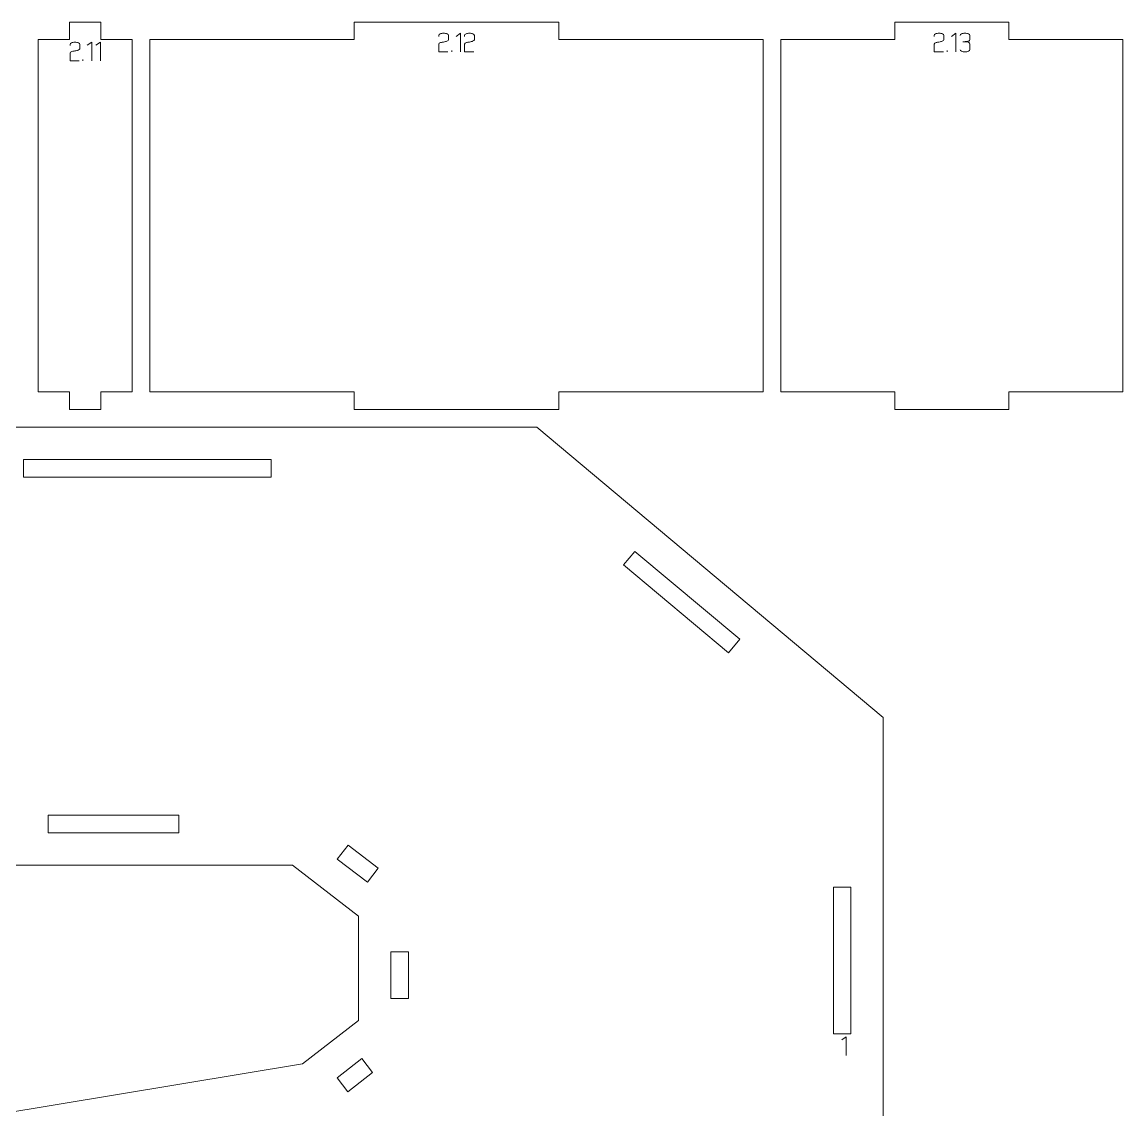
# Model space of a CAD drawing. Header units: centimetres. Extents: x -158 to 228, y -202 to 254.
# Drawn here: x -95.53 to -76.79, y -28.26 to -9.74 of the extents above; entities that cross this region are included whole.
import ezdxf

# ---------------------------------------------------------------- set-up
doc = ezdxf.new("R2010")
doc.units = ezdxf.units.CM
doc.header["$MEASUREMENT"] = 0
doc.layers.add('Capa 1', color=7, linetype='Continuous')

msp = doc.modelspace()

# ---------------------------------------------------------------- hatches: boundary and pattern name
at = {"layer": 'Capa 1', "true_color": 0x3e4095}
h = msp.add_hatch(color=175, dxfattribs=at)
edge = h.paths.add_edge_path()
edge.add_spline(control_points=[(-88.4369, -10.24484), (-88.4369, -10.24484), (-88.4369, -10.1123), (-88.4369, -10.1123), (-88.43598, -10.10038), (-88.42513, -10.09121), (-88.40434, -10.08479), (-88.39578, -10.08417), (-88.3876, -10.08318), (-88.3798, -10.0818), (-88.37201, -10.08043), (-88.36413, -10.07898), (-88.35618, -10.07745), (-88.34151, -10.075), (-88.33027, -10.07301), (-88.32248, -10.07149), (-88.31468, -10.06996), (-88.30711, -10.06797), (-88.29977, -10.06552), (-88.28082, -10.05849), (-88.27134, -10.04947), (-88.27134, -10.03847), (-88.27134, -10.03847), (-88.27134, -9.96371), (-88.27134, -9.96371), (-88.27134, -9.95393), (-88.27921, -9.9456), (-88.29496, -9.93872), (-88.3107, -9.93184), (-88.33035, -9.9284), (-88.35389, -9.9284), (-88.37743, -9.9284), (-88.39708, -9.93184), (-88.41282, -9.93872), (-88.42857, -9.9456), (-88.43644, -9.95393), (-88.43644, -9.96371), (-88.43644, -9.96371), (-88.43644, -9.98618), (-88.43644, -9.98618), (-88.43644, -9.98618), (-88.43644, -9.96371), (-88.43644, -9.96371), (-88.43644, -9.95393), (-88.42857, -9.9456), (-88.41282, -9.93872), (-88.39708, -9.93184), (-88.37743, -9.9284), (-88.35389, -9.9284), (-88.33035, -9.9284), (-88.3107, -9.93184), (-88.29496, -9.93872), (-88.27921, -9.9456), (-88.27134, -9.95393), (-88.27134, -9.96371), (-88.27134, -9.96371), (-88.27134, -10.03847), (-88.27134, -10.03847), (-88.27134, -10.04947), (-88.28082, -10.05849), (-88.29977, -10.06552), (-88.30711, -10.06797), (-88.31468, -10.06996), (-88.32248, -10.07149), (-88.33027, -10.07301), (-88.34151, -10.075), (-88.35618, -10.07745), (-88.36413, -10.07898), (-88.37201, -10.08043), (-88.3798, -10.0818), (-88.3876, -10.08318), (-88.39578, -10.08417), (-88.40434, -10.08479), (-88.42513, -10.09121), (-88.43598, -10.10038), (-88.4369, -10.1123), (-88.4369, -10.1123), (-88.4369, -10.24484), (-88.4369, -10.24484), (-88.4369, -10.24484), (-88.28005, -10.24484), (-88.28005, -10.24484), (-88.28005, -10.24484), (-88.4369, -10.24484), (-88.4369, -10.24484)], knot_values=[0, 0, 0, 0, 0.03571429, 0.03571429, 0.03571429, 0.07142857, 0.07142857, 0.07142857, 0.10714286, 0.10714286, 0.10714286, 0.14285714, 0.14285714, 0.14285714, 0.17857143, 0.17857143, 0.17857143, 0.21428571, 0.21428571, 0.21428571, 0.25, 0.25, 0.25, 0.28571429, 0.28571429, 0.28571429, 0.32142857, 0.32142857, 0.32142857, 0.35714286, 0.35714286, 0.35714286, 0.39285714, 0.39285714, 0.39285714, 0.42857143, 0.42857143, 0.42857143, 0.46428571, 0.46428571, 0.46428571, 0.5, 0.5, 0.5, 0.53571429, 0.53571429, 0.53571429, 0.57142857, 0.57142857, 0.57142857, 0.60714286, 0.60714286, 0.60714286, 0.64285714, 0.64285714, 0.64285714, 0.67857143, 0.67857143, 0.67857143, 0.71428571, 0.71428571, 0.71428571, 0.75, 0.75, 0.75, 0.78571429, 0.78571429, 0.78571429, 0.82142857, 0.82142857, 0.82142857, 0.85714286, 0.85714286, 0.85714286, 0.89285714, 0.89285714, 0.89285714, 0.92857143, 0.92857143, 0.92857143, 0.96428571, 0.96428571, 0.96428571, 1, 1, 1, 1], degree=3, periodic=1)
h = msp.add_hatch(color=175, dxfattribs=at)
edge = h.paths.add_edge_path()
edge.add_spline(control_points=[(-88.0668, -9.92794), (-88.0668, -9.92794), (-88.14293, -9.98068), (-88.14293, -9.98068), (-88.14293, -9.98068), (-88.0668, -9.92794), (-88.0668, -9.92794), (-88.0668, -9.92794), (-88.0668, -10.24484), (-88.0668, -10.24484), (-88.0668, -10.24484), (-88.0668, -9.92794), (-88.0668, -9.92794)], knot_values=[0, 0, 0, 0, 0.25, 0.25, 0.25, 0.5, 0.5, 0.5, 0.75, 0.75, 0.75, 1, 1, 1, 1], degree=3, periodic=1)
h = msp.add_hatch(color=175, dxfattribs=at)
edge = h.paths.add_edge_path()
edge.add_spline(control_points=[(-87.99663, -10.24484), (-87.99663, -10.24484), (-87.99663, -10.1123), (-87.99663, -10.1123), (-87.99571, -10.10038), (-87.98486, -10.09121), (-87.96407, -10.08479), (-87.95551, -10.08417), (-87.94733, -10.08318), (-87.93953, -10.0818), (-87.93174, -10.08043), (-87.92386, -10.07898), (-87.91591, -10.07745), (-87.90124, -10.075), (-87.89, -10.07301), (-87.88221, -10.07149), (-87.87441, -10.06996), (-87.86684, -10.06797), (-87.8595, -10.06552), (-87.84055, -10.05849), (-87.83107, -10.04947), (-87.83107, -10.03847), (-87.83107, -10.03847), (-87.83107, -9.96371), (-87.83107, -9.96371), (-87.83107, -9.95393), (-87.83894, -9.9456), (-87.85469, -9.93872), (-87.87043, -9.93184), (-87.89008, -9.9284), (-87.91362, -9.9284), (-87.93716, -9.9284), (-87.95681, -9.93184), (-87.97255, -9.93872), (-87.9883, -9.9456), (-87.99617, -9.95393), (-87.99617, -9.96371), (-87.99617, -9.96371), (-87.99617, -9.98618), (-87.99617, -9.98618), (-87.99617, -9.98618), (-87.99617, -9.96371), (-87.99617, -9.96371), (-87.99617, -9.95393), (-87.9883, -9.9456), (-87.97255, -9.93872), (-87.95681, -9.93184), (-87.93716, -9.9284), (-87.91362, -9.9284), (-87.89008, -9.9284), (-87.87043, -9.93184), (-87.85469, -9.93872), (-87.83894, -9.9456), (-87.83107, -9.95393), (-87.83107, -9.96371), (-87.83107, -9.96371), (-87.83107, -10.03847), (-87.83107, -10.03847), (-87.83107, -10.04947), (-87.84055, -10.05849), (-87.8595, -10.06552), (-87.86684, -10.06797), (-87.87441, -10.06996), (-87.88221, -10.07149), (-87.89, -10.07301), (-87.90124, -10.075), (-87.91591, -10.07745), (-87.92386, -10.07898), (-87.93174, -10.08043), (-87.93953, -10.0818), (-87.94733, -10.08318), (-87.95551, -10.08417), (-87.96407, -10.08479), (-87.98486, -10.09121), (-87.99571, -10.10038), (-87.99663, -10.1123), (-87.99663, -10.1123), (-87.99663, -10.24484), (-87.99663, -10.24484), (-87.99663, -10.24484), (-87.83978, -10.24484), (-87.83978, -10.24484), (-87.83978, -10.24484), (-87.99663, -10.24484), (-87.99663, -10.24484)], knot_values=[0, 0, 0, 0, 0.03571429, 0.03571429, 0.03571429, 0.07142857, 0.07142857, 0.07142857, 0.10714286, 0.10714286, 0.10714286, 0.14285714, 0.14285714, 0.14285714, 0.17857143, 0.17857143, 0.17857143, 0.21428571, 0.21428571, 0.21428571, 0.25, 0.25, 0.25, 0.28571429, 0.28571429, 0.28571429, 0.32142857, 0.32142857, 0.32142857, 0.35714286, 0.35714286, 0.35714286, 0.39285714, 0.39285714, 0.39285714, 0.42857143, 0.42857143, 0.42857143, 0.46428571, 0.46428571, 0.46428571, 0.5, 0.5, 0.5, 0.53571429, 0.53571429, 0.53571429, 0.57142857, 0.57142857, 0.57142857, 0.60714286, 0.60714286, 0.60714286, 0.64285714, 0.64285714, 0.64285714, 0.67857143, 0.67857143, 0.67857143, 0.71428571, 0.71428571, 0.71428571, 0.75, 0.75, 0.75, 0.78571429, 0.78571429, 0.78571429, 0.82142857, 0.82142857, 0.82142857, 0.85714286, 0.85714286, 0.85714286, 0.89285714, 0.89285714, 0.89285714, 0.92857143, 0.92857143, 0.92857143, 0.96428571, 0.96428571, 0.96428571, 1, 1, 1, 1], degree=3, periodic=1)
h = msp.add_hatch(color=175, dxfattribs=at)
edge = h.paths.add_edge_path()
edge.add_spline(control_points=[(-80.00305, -10.24484), (-80.00305, -10.24484), (-80.00305, -10.1123), (-80.00305, -10.1123), (-80.00213, -10.10038), (-79.99128, -10.09121), (-79.97049, -10.08479), (-79.96193, -10.08417), (-79.95375, -10.08318), (-79.94595, -10.0818), (-79.93816, -10.08043), (-79.93028, -10.07898), (-79.92233, -10.07745), (-79.90766, -10.075), (-79.89642, -10.07301), (-79.88863, -10.07149), (-79.88083, -10.06996), (-79.87326, -10.06797), (-79.86592, -10.06552), (-79.84697, -10.05849), (-79.83749, -10.04947), (-79.83749, -10.03847), (-79.83749, -10.03847), (-79.83749, -9.96371), (-79.83749, -9.96371), (-79.83749, -9.95393), (-79.84536, -9.9456), (-79.86111, -9.93872), (-79.87685, -9.93184), (-79.8965, -9.9284), (-79.92004, -9.9284), (-79.94358, -9.9284), (-79.96323, -9.93184), (-79.97897, -9.93872), (-79.99472, -9.9456), (-80.00259, -9.95393), (-80.00259, -9.96371), (-80.00259, -9.96371), (-80.00259, -9.98618), (-80.00259, -9.98618), (-80.00259, -9.98618), (-80.00259, -9.96371), (-80.00259, -9.96371), (-80.00259, -9.95393), (-79.99472, -9.9456), (-79.97897, -9.93872), (-79.96323, -9.93184), (-79.94358, -9.9284), (-79.92004, -9.9284), (-79.8965, -9.9284), (-79.87685, -9.93184), (-79.86111, -9.93872), (-79.84536, -9.9456), (-79.83749, -9.95393), (-79.83749, -9.96371), (-79.83749, -9.96371), (-79.83749, -10.03847), (-79.83749, -10.03847), (-79.83749, -10.04947), (-79.84697, -10.05849), (-79.86592, -10.06552), (-79.87326, -10.06797), (-79.88083, -10.06996), (-79.88863, -10.07149), (-79.89642, -10.07301), (-79.90766, -10.075), (-79.92233, -10.07745), (-79.93028, -10.07898), (-79.93816, -10.08043), (-79.94595, -10.0818), (-79.95375, -10.08318), (-79.96193, -10.08417), (-79.97049, -10.08479), (-79.99128, -10.09121), (-80.00213, -10.10038), (-80.00305, -10.1123), (-80.00305, -10.1123), (-80.00305, -10.24484), (-80.00305, -10.24484), (-80.00305, -10.24484), (-79.8462, -10.24484), (-79.8462, -10.24484), (-79.8462, -10.24484), (-80.00305, -10.24484), (-80.00305, -10.24484)], knot_values=[0, 0, 0, 0, 0.03571429, 0.03571429, 0.03571429, 0.07142857, 0.07142857, 0.07142857, 0.10714286, 0.10714286, 0.10714286, 0.14285714, 0.14285714, 0.14285714, 0.17857143, 0.17857143, 0.17857143, 0.21428571, 0.21428571, 0.21428571, 0.25, 0.25, 0.25, 0.28571429, 0.28571429, 0.28571429, 0.32142857, 0.32142857, 0.32142857, 0.35714286, 0.35714286, 0.35714286, 0.39285714, 0.39285714, 0.39285714, 0.42857143, 0.42857143, 0.42857143, 0.46428571, 0.46428571, 0.46428571, 0.5, 0.5, 0.5, 0.53571429, 0.53571429, 0.53571429, 0.57142857, 0.57142857, 0.57142857, 0.60714286, 0.60714286, 0.60714286, 0.64285714, 0.64285714, 0.64285714, 0.67857143, 0.67857143, 0.67857143, 0.71428571, 0.71428571, 0.71428571, 0.75, 0.75, 0.75, 0.78571429, 0.78571429, 0.78571429, 0.82142857, 0.82142857, 0.82142857, 0.85714286, 0.85714286, 0.85714286, 0.89285714, 0.89285714, 0.89285714, 0.92857143, 0.92857143, 0.92857143, 0.96428571, 0.96428571, 0.96428571, 1, 1, 1, 1], degree=3, periodic=1)
h = msp.add_hatch(color=175, dxfattribs=at)
edge = h.paths.add_edge_path()
edge.add_spline(control_points=[(-79.63295, -9.92794), (-79.63295, -9.92794), (-79.70908, -9.98068), (-79.70908, -9.98068), (-79.70908, -9.98068), (-79.63295, -9.92794), (-79.63295, -9.92794), (-79.63295, -9.92794), (-79.63295, -10.24484), (-79.63295, -10.24484), (-79.63295, -10.24484), (-79.63295, -9.92794), (-79.63295, -9.92794)], knot_values=[0, 0, 0, 0, 0.25, 0.25, 0.25, 0.5, 0.5, 0.5, 0.75, 0.75, 0.75, 1, 1, 1, 1], degree=3, periodic=1)
h = msp.add_hatch(color=175, dxfattribs=at)
edge = h.paths.add_edge_path()
edge.add_spline(control_points=[(-79.47977, -10.24484), (-79.50331, -10.24484), (-79.52296, -10.2414), (-79.5387, -10.23452), (-79.55445, -10.22764), (-79.56232, -10.21931), (-79.56232, -10.20953), (-79.56232, -10.21931), (-79.55445, -10.22764), (-79.5387, -10.23452), (-79.52296, -10.2414), (-79.50331, -10.24484), (-79.47977, -10.24484), (-79.45623, -10.24484), (-79.43658, -10.2414), (-79.42084, -10.23452), (-79.40509, -10.22764), (-79.39722, -10.21931), (-79.39722, -10.20953), (-79.39722, -10.20953), (-79.39722, -10.10634), (-79.39722, -10.10634), (-79.39722, -10.09808), (-79.40288, -10.0909), (-79.41419, -10.08479), (-79.4255, -10.07867), (-79.45867, -10.07454), (-79.51371, -10.0724), (-79.45898, -10.06904), (-79.42611, -10.06506), (-79.41511, -10.06048), (-79.4041, -10.05589), (-79.39814, -10.0484), (-79.39722, -10.03801), (-79.39722, -10.03801), (-79.39722, -9.96371), (-79.39722, -9.96371), (-79.39722, -9.95393), (-79.40509, -9.9456), (-79.42084, -9.93872), (-79.43658, -9.93184), (-79.45623, -9.9284), (-79.47977, -9.9284), (-79.50331, -9.9284), (-79.52296, -9.93184), (-79.5387, -9.93872), (-79.55445, -9.9456), (-79.56232, -9.95393), (-79.56232, -9.96371), (-79.56232, -9.95393), (-79.55445, -9.9456), (-79.5387, -9.93872), (-79.52296, -9.93184), (-79.50331, -9.9284), (-79.47977, -9.9284), (-79.45623, -9.9284), (-79.43658, -9.93184), (-79.42084, -9.93872), (-79.40509, -9.9456), (-79.39722, -9.95393), (-79.39722, -9.96371), (-79.39722, -9.96371), (-79.39722, -10.03801), (-79.39722, -10.03801), (-79.39814, -10.0484), (-79.4041, -10.05589), (-79.41511, -10.06048), (-79.42611, -10.06506), (-79.45898, -10.06904), (-79.51371, -10.0724), (-79.45867, -10.07454), (-79.4255, -10.07867), (-79.41419, -10.08479), (-79.40288, -10.0909), (-79.39722, -10.09808), (-79.39722, -10.10634), (-79.39722, -10.10634), (-79.39722, -10.20953), (-79.39722, -10.20953), (-79.39722, -10.21931), (-79.40509, -10.22764), (-79.42084, -10.23452), (-79.43658, -10.2414), (-79.45623, -10.24484), (-79.47977, -10.24484)], knot_values=[0, 0, 0, 0, 0.03571429, 0.03571429, 0.03571429, 0.07142857, 0.07142857, 0.07142857, 0.10714286, 0.10714286, 0.10714286, 0.14285714, 0.14285714, 0.14285714, 0.17857143, 0.17857143, 0.17857143, 0.21428571, 0.21428571, 0.21428571, 0.25, 0.25, 0.25, 0.28571429, 0.28571429, 0.28571429, 0.32142857, 0.32142857, 0.32142857, 0.35714286, 0.35714286, 0.35714286, 0.39285714, 0.39285714, 0.39285714, 0.42857143, 0.42857143, 0.42857143, 0.46428571, 0.46428571, 0.46428571, 0.5, 0.5, 0.5, 0.53571429, 0.53571429, 0.53571429, 0.57142857, 0.57142857, 0.57142857, 0.60714286, 0.60714286, 0.60714286, 0.64285714, 0.64285714, 0.64285714, 0.67857143, 0.67857143, 0.67857143, 0.71428571, 0.71428571, 0.71428571, 0.75, 0.75, 0.75, 0.78571429, 0.78571429, 0.78571429, 0.82142857, 0.82142857, 0.82142857, 0.85714286, 0.85714286, 0.85714286, 0.89285714, 0.89285714, 0.89285714, 0.92857143, 0.92857143, 0.92857143, 0.96428571, 0.96428571, 0.96428571, 1, 1, 1, 1], degree=3, periodic=1)
h = msp.add_hatch(color=175, dxfattribs=at)
edge = h.paths.add_edge_path()
edge.add_spline(control_points=[(-94.71402, -10.39724), (-94.71402, -10.39724), (-94.71402, -10.2647), (-94.71402, -10.2647), (-94.7131, -10.25278), (-94.70225, -10.24361), (-94.68146, -10.23719), (-94.6729, -10.23657), (-94.66472, -10.23558), (-94.65692, -10.2342), (-94.64913, -10.23283), (-94.64125, -10.23138), (-94.6333, -10.22985), (-94.61863, -10.2274), (-94.60739, -10.22541), (-94.5996, -10.22389), (-94.5918, -10.22236), (-94.58423, -10.22037), (-94.57689, -10.21792), (-94.55794, -10.21089), (-94.54846, -10.20187), (-94.54846, -10.19087), (-94.54846, -10.19087), (-94.54846, -10.11611), (-94.54846, -10.11611), (-94.54846, -10.10633), (-94.55633, -10.098), (-94.57208, -10.09112), (-94.58782, -10.08424), (-94.60747, -10.0808), (-94.63101, -10.0808), (-94.65455, -10.0808), (-94.6742, -10.08424), (-94.68994, -10.09112), (-94.70569, -10.098), (-94.71356, -10.10633), (-94.71356, -10.11611), (-94.71356, -10.11611), (-94.71356, -10.13858), (-94.71356, -10.13858), (-94.71356, -10.13858), (-94.71356, -10.11611), (-94.71356, -10.11611), (-94.71356, -10.10633), (-94.70569, -10.098), (-94.68994, -10.09112), (-94.6742, -10.08424), (-94.65455, -10.0808), (-94.63101, -10.0808), (-94.60747, -10.0808), (-94.58782, -10.08424), (-94.57208, -10.09112), (-94.55633, -10.098), (-94.54846, -10.10633), (-94.54846, -10.11611), (-94.54846, -10.11611), (-94.54846, -10.19087), (-94.54846, -10.19087), (-94.54846, -10.20187), (-94.55794, -10.21089), (-94.57689, -10.21792), (-94.58423, -10.22037), (-94.5918, -10.22236), (-94.5996, -10.22389), (-94.60739, -10.22541), (-94.61863, -10.2274), (-94.6333, -10.22985), (-94.64125, -10.23138), (-94.64913, -10.23283), (-94.65692, -10.2342), (-94.66472, -10.23558), (-94.6729, -10.23657), (-94.68146, -10.23719), (-94.70225, -10.24361), (-94.7131, -10.25278), (-94.71402, -10.2647), (-94.71402, -10.2647), (-94.71402, -10.39724), (-94.71402, -10.39724), (-94.71402, -10.39724), (-94.55717, -10.39724), (-94.55717, -10.39724), (-94.55717, -10.39724), (-94.71402, -10.39724), (-94.71402, -10.39724)], knot_values=[0, 0, 0, 0, 0.03571429, 0.03571429, 0.03571429, 0.07142857, 0.07142857, 0.07142857, 0.10714286, 0.10714286, 0.10714286, 0.14285714, 0.14285714, 0.14285714, 0.17857143, 0.17857143, 0.17857143, 0.21428571, 0.21428571, 0.21428571, 0.25, 0.25, 0.25, 0.28571429, 0.28571429, 0.28571429, 0.32142857, 0.32142857, 0.32142857, 0.35714286, 0.35714286, 0.35714286, 0.39285714, 0.39285714, 0.39285714, 0.42857143, 0.42857143, 0.42857143, 0.46428571, 0.46428571, 0.46428571, 0.5, 0.5, 0.5, 0.53571429, 0.53571429, 0.53571429, 0.57142857, 0.57142857, 0.57142857, 0.60714286, 0.60714286, 0.60714286, 0.64285714, 0.64285714, 0.64285714, 0.67857143, 0.67857143, 0.67857143, 0.71428571, 0.71428571, 0.71428571, 0.75, 0.75, 0.75, 0.78571429, 0.78571429, 0.78571429, 0.82142857, 0.82142857, 0.82142857, 0.85714286, 0.85714286, 0.85714286, 0.89285714, 0.89285714, 0.89285714, 0.92857143, 0.92857143, 0.92857143, 0.96428571, 0.96428571, 0.96428571, 1, 1, 1, 1], degree=3, periodic=1)
h = msp.add_hatch(color=175, dxfattribs=at)
edge = h.paths.add_edge_path()
edge.add_spline(control_points=[(-94.34392, -10.08034), (-94.34392, -10.08034), (-94.42005, -10.13308), (-94.42005, -10.13308), (-94.42005, -10.13308), (-94.34392, -10.08034), (-94.34392, -10.08034), (-94.34392, -10.08034), (-94.34392, -10.39724), (-94.34392, -10.39724), (-94.34392, -10.39724), (-94.34392, -10.08034), (-94.34392, -10.08034)], knot_values=[0, 0, 0, 0, 0.25, 0.25, 0.25, 0.5, 0.5, 0.5, 0.75, 0.75, 0.75, 1, 1, 1, 1], degree=3, periodic=1)
h = msp.add_hatch(color=175, dxfattribs=at)
edge = h.paths.add_edge_path()
edge.add_spline(control_points=[(-94.19716, -10.08034), (-94.19716, -10.08034), (-94.27329, -10.13308), (-94.27329, -10.13308), (-94.27329, -10.13308), (-94.19716, -10.08034), (-94.19716, -10.08034), (-94.19716, -10.08034), (-94.19716, -10.39724), (-94.19716, -10.39724), (-94.19716, -10.39724), (-94.19716, -10.08034), (-94.19716, -10.08034)], knot_values=[0, 0, 0, 0, 0.25, 0.25, 0.25, 0.5, 0.5, 0.5, 0.75, 0.75, 0.75, 1, 1, 1, 1], degree=3, periodic=1)
h = msp.add_hatch(color=175, dxfattribs=at)
edge = h.paths.add_edge_path()
edge.add_spline(control_points=[(-88.21631, -10.24484), (-88.21631, -10.24484), (-88.21631, -10.22237), (-88.21631, -10.22237), (-88.21631, -10.22237), (-88.21631, -10.24484), (-88.21631, -10.24484)], knot_values=[0, 0, 0, 0, 0.5, 0.5, 0.5, 1, 1, 1, 1], degree=3, periodic=1)
h = msp.add_hatch(color=175, dxfattribs=at)
edge = h.paths.add_edge_path()
edge.add_spline(control_points=[(-79.78246, -10.24484), (-79.78246, -10.24484), (-79.78246, -10.22237), (-79.78246, -10.22237), (-79.78246, -10.22237), (-79.78246, -10.24484), (-79.78246, -10.24484)], knot_values=[0, 0, 0, 0, 0.5, 0.5, 0.5, 1, 1, 1, 1], degree=3, periodic=1)
h = msp.add_hatch(color=175, dxfattribs=at)
edge = h.paths.add_edge_path()
edge.add_spline(control_points=[(-94.49343, -10.39724), (-94.49343, -10.39724), (-94.49343, -10.37477), (-94.49343, -10.37477), (-94.49343, -10.37477), (-94.49343, -10.39724), (-94.49343, -10.39724)], knot_values=[0, 0, 0, 0, 0.5, 0.5, 0.5, 1, 1, 1, 1], degree=3, periodic=1)
h = msp.add_hatch(color=175, dxfattribs=at)
edge = h.paths.add_edge_path()
edge.add_spline(control_points=[(-81.50158, -27.01537), (-81.50158, -27.01537), (-81.57771, -27.06811), (-81.57771, -27.06811), (-81.57771, -27.06811), (-81.50158, -27.01537), (-81.50158, -27.01537), (-81.50158, -27.01537), (-81.50158, -27.33227), (-81.50158, -27.33227), (-81.50158, -27.33227), (-81.50158, -27.01537), (-81.50158, -27.01537)], knot_values=[0, 0, 0, 0, 0.25, 0.25, 0.25, 0.5, 0.5, 0.5, 0.75, 0.75, 0.75, 1, 1, 1, 1], degree=3, periodic=1)

# ---------------------------------------------------------------- linework, layer by layer
at = {"layer": 'Capa 1', "color": 240, "lineweight": 9}
for points, knots in [([(-95.25473, -10.03684), (-95.25473, -10.03684), (-95.25473, -16.03684), (-95.25473, -16.03684), (-95.25473, -16.03684), (-94.72196, -16.03684), (-94.72196, -16.03684), (-94.72196, -16.03684), (-94.72196, -16.33684), (-94.72196, -16.33684), (-94.72196, -16.33684), (-94.1892, -16.33684), (-94.1892, -16.33684), (-94.1892, -16.33684), (-94.1892, -16.03684), (-94.1892, -16.03684), (-94.1892, -16.03684), (-93.65644, -16.03684), (-93.65644, -16.03684), (-93.65644, -16.03684), (-93.65644, -10.03684), (-93.65644, -10.03684), (-93.65644, -10.03684), (-94.1892, -10.03684), (-94.1892, -10.03684), (-94.1892, -10.03684), (-94.1892, -9.73684), (-94.1892, -9.73684), (-94.1892, -9.73684), (-94.72196, -9.73684), (-94.72196, -9.73684), (-94.72196, -9.73684), (-94.72196, -10.03684), (-94.72196, -10.03684), (-94.72196, -10.03684), (-95.25473, -10.03684), (-95.25473, -10.03684)], [0, 0, 0, 0, 0.08333333, 0.08333333, 0.08333333, 0.16666667, 0.16666667, 0.16666667, 0.25, 0.25, 0.25, 0.33333333, 0.33333333, 0.33333333, 0.41666667, 0.41666667, 0.41666667, 0.5, 0.5, 0.5, 0.58333333, 0.58333333, 0.58333333, 0.66666667, 0.66666667, 0.66666667, 0.75, 0.75, 0.75, 0.83333333, 0.83333333, 0.83333333, 0.91666667, 0.91666667, 0.91666667, 1, 1, 1, 1]), ([(-93.35644, -10.03684), (-93.35644, -10.03684), (-93.35644, -16.03684), (-93.35644, -16.03684), (-93.35644, -16.03684), (-89.8748, -16.03684), (-89.8748, -16.03684), (-89.8748, -16.03684), (-89.8748, -16.33684), (-89.8748, -16.33684), (-89.8748, -16.33684), (-86.39316, -16.33684), (-86.39316, -16.33684), (-86.39316, -16.33684), (-86.39316, -16.03684), (-86.39316, -16.03684), (-86.39316, -16.03684), (-82.91153, -16.03684), (-82.91153, -16.03684), (-82.91153, -16.03684), (-82.91153, -10.03684), (-82.91153, -10.03684), (-82.91153, -10.03684), (-86.39316, -10.03684), (-86.39316, -10.03684), (-86.39316, -10.03684), (-86.39316, -9.73684), (-86.39316, -9.73684), (-86.39316, -9.73684), (-89.8748, -9.73684), (-89.8748, -9.73684), (-89.8748, -9.73684), (-89.8748, -10.03684), (-89.8748, -10.03684), (-89.8748, -10.03684), (-93.35644, -10.03684), (-93.35644, -10.03684)], [0, 0, 0, 0, 0.08333333, 0.08333333, 0.08333333, 0.16666667, 0.16666667, 0.16666667, 0.25, 0.25, 0.25, 0.33333333, 0.33333333, 0.33333333, 0.41666667, 0.41666667, 0.41666667, 0.5, 0.5, 0.5, 0.58333333, 0.58333333, 0.58333333, 0.66666667, 0.66666667, 0.66666667, 0.75, 0.75, 0.75, 0.83333333, 0.83333333, 0.83333333, 0.91666667, 0.91666667, 0.91666667, 1, 1, 1, 1]), ([(-82.61153, -10.03684), (-82.61153, -10.03684), (-82.61153, -16.03684), (-82.61153, -16.03684), (-82.61153, -16.03684), (-80.6706, -16.03684), (-80.6706, -16.03684), (-80.6706, -16.03684), (-80.6706, -16.33684), (-80.6706, -16.33684), (-80.6706, -16.33684), (-78.72967, -16.33684), (-78.72967, -16.33684), (-78.72967, -16.33684), (-78.72967, -16.03684), (-78.72967, -16.03684), (-78.72967, -16.03684), (-76.78875, -16.03684), (-76.78875, -16.03684), (-76.78875, -16.03684), (-76.78875, -10.03684), (-76.78875, -10.03684), (-76.78875, -10.03684), (-78.72967, -10.03684), (-78.72967, -10.03684), (-78.72967, -10.03684), (-78.72967, -9.73684), (-78.72967, -9.73684), (-78.72967, -9.73684), (-80.6706, -9.73684), (-80.6706, -9.73684), (-80.6706, -9.73684), (-80.6706, -10.03684), (-80.6706, -10.03684), (-80.6706, -10.03684), (-82.61153, -10.03684), (-82.61153, -10.03684)], [0, 0, 0, 0, 0.08333333, 0.08333333, 0.08333333, 0.16666667, 0.16666667, 0.16666667, 0.25, 0.25, 0.25, 0.33333333, 0.33333333, 0.33333333, 0.41666667, 0.41666667, 0.41666667, 0.5, 0.5, 0.5, 0.58333333, 0.58333333, 0.58333333, 0.66666667, 0.66666667, 0.66666667, 0.75, 0.75, 0.75, 0.83333333, 0.83333333, 0.83333333, 0.91666667, 0.91666667, 0.91666667, 1, 1, 1, 1]), ([(-80.87072, -29.85928), (-80.87072, -29.85928), (-86.02964, -34.1078), (-86.02964, -34.1078), (-86.02964, -34.1078), (-96.43418, -35.84189), (-96.43418, -35.84189), (-96.43418, -35.84189), (-97.25788, -36.57888), (-97.25788, -36.57888), (-97.25788, -36.57888), (-97.25788, -39.52683), (-97.25788, -39.52683), (-97.25788, -39.52683), (-89.80129, -39.52683), (-89.80129, -39.52683), (-89.80129, -39.52683), (-88.93424, -36.40547), (-88.93424, -36.40547), (-88.93424, -36.40547), (-80.87072, -36.40547), (-80.87072, -36.40547), (-80.87072, -36.40547), (-80.87072, -46.59326), (-80.87072, -46.59326), (-80.87072, -46.59326), (-106.27515, -46.59326), (-106.27515, -46.59326), (-106.27515, -46.59326), (-106.27515, -33.1974), (-106.27515, -33.1974), (-106.27515, -33.1974), (-101.20293, -29.20899), (-101.20293, -29.20899), (-101.20293, -29.20899), (-90.75504, -27.4749), (-90.75504, -27.4749), (-90.75504, -27.4749), (-89.80129, -26.73791), (-89.80129, -26.73791), (-89.80129, -26.73791), (-89.80129, -24.96047), (-89.80129, -24.96047), (-89.80129, -24.96047), (-90.92845, -24.09343), (-90.92845, -24.09343), (-90.92845, -24.09343), (-96.95441, -24.09343), (-96.95441, -24.09343), (-96.95441, -24.09343), (-97.82146, -27.25814), (-97.82146, -27.25814), (-97.82146, -27.25814), (-105.92833, -27.25814), (-105.92833, -27.25814), (-105.92833, -27.25814), (-105.92833, -21.57899), (-105.92833, -21.57899), (-105.92833, -21.57899), (-100.03242, -16.63684), (-100.03242, -16.63684), (-100.03242, -16.63684), (-86.76663, -16.63684), (-86.76663, -16.63684), (-86.76663, -16.63684), (-80.87072, -21.57899), (-80.87072, -21.57899), (-80.87072, -21.57899), (-80.87072, -29.85928), (-80.87072, -29.85928)], [0, 0, 0, 0, 0.04347826, 0.04347826, 0.04347826, 0.08695652, 0.08695652, 0.08695652, 0.13043478, 0.13043478, 0.13043478, 0.17391304, 0.17391304, 0.17391304, 0.2173913, 0.2173913, 0.2173913, 0.26086957, 0.26086957, 0.26086957, 0.30434783, 0.30434783, 0.30434783, 0.34782609, 0.34782609, 0.34782609, 0.39130435, 0.39130435, 0.39130435, 0.43478261, 0.43478261, 0.43478261, 0.47826087, 0.47826087, 0.47826087, 0.52173913, 0.52173913, 0.52173913, 0.56521739, 0.56521739, 0.56521739, 0.60869565, 0.60869565, 0.60869565, 0.65217391, 0.65217391, 0.65217391, 0.69565217, 0.69565217, 0.69565217, 0.73913043, 0.73913043, 0.73913043, 0.7826087, 0.7826087, 0.7826087, 0.82608696, 0.82608696, 0.82608696, 0.86956522, 0.86956522, 0.86956522, 0.91304348, 0.91304348, 0.91304348, 0.95652174, 0.95652174, 0.95652174, 1, 1, 1, 1]), ([(-95.50762, -17.48537), (-95.50762, -17.48537), (-91.29143, -17.48537), (-91.29143, -17.48537), (-91.29143, -17.48537), (-91.29143, -17.18537), (-91.29143, -17.18537), (-91.29143, -17.18537), (-95.50762, -17.18537), (-95.50762, -17.18537), (-95.50762, -17.18537), (-95.50762, -17.48537), (-95.50762, -17.48537)], [0, 0, 0, 0, 0.25, 0.25, 0.25, 0.5, 0.5, 0.5, 0.75, 0.75, 0.75, 1, 1, 1, 1]), ([(-85.2899, -18.98189), (-85.2899, -18.98189), (-83.50458, -20.47841), (-83.50458, -20.47841), (-83.50458, -20.47841), (-83.31186, -20.2485), (-83.31186, -20.2485), (-83.31186, -20.2485), (-85.09718, -18.75198), (-85.09718, -18.75198), (-85.09718, -18.75198), (-85.2899, -18.98189), (-85.2899, -18.98189)], [0, 0, 0, 0, 0.25, 0.25, 0.25, 0.5, 0.5, 0.5, 0.75, 0.75, 0.75, 1, 1, 1, 1]), ([(-92.86403, -23.2449), (-92.86403, -23.2449), (-95.08821, -23.2449), (-95.08821, -23.2449), (-95.08821, -23.2449), (-95.08821, -23.5449), (-95.08821, -23.5449), (-95.08821, -23.5449), (-92.86403, -23.5449), (-92.86403, -23.5449), (-92.86403, -23.5449), (-92.86403, -23.2449), (-92.86403, -23.2449)], [0, 0, 0, 0, 0.25, 0.25, 0.25, 0.5, 0.5, 0.5, 0.75, 0.75, 0.75, 1, 1, 1, 1]), ([(-89.4668, -24.14724), (-89.4668, -24.14724), (-89.98083, -23.75183), (-89.98083, -23.75183), (-89.98083, -23.75183), (-90.16374, -23.98962), (-90.16374, -23.98962), (-90.16374, -23.98962), (-89.64971, -24.38503), (-89.64971, -24.38503), (-89.64971, -24.38503), (-89.4668, -24.14724), (-89.4668, -24.14724)], [0, 0, 0, 0, 0.25, 0.25, 0.25, 0.5, 0.5, 0.5, 0.75, 0.75, 0.75, 1, 1, 1, 1]), ([(-81.71925, -24.46957), (-81.71925, -24.46957), (-81.71925, -26.9642), (-81.71925, -26.9642), (-81.71925, -26.9642), (-81.41925, -26.9642), (-81.41925, -26.9642), (-81.41925, -26.9642), (-81.41925, -24.46957), (-81.41925, -24.46957), (-81.41925, -24.46957), (-81.71925, -24.46957), (-81.71925, -24.46957)], [0, 0, 0, 0, 0.25, 0.25, 0.25, 0.5, 0.5, 0.5, 0.75, 0.75, 0.75, 1, 1, 1, 1]), ([(-88.95276, -26.36319), (-88.95276, -26.36319), (-88.95276, -25.57182), (-88.95276, -25.57182), (-88.95276, -25.57182), (-89.25276, -25.57182), (-89.25276, -25.57182), (-89.25276, -25.57182), (-89.25276, -26.36319), (-89.25276, -26.36319), (-89.25276, -26.36319), (-88.95276, -26.36319), (-88.95276, -26.36319)], [0, 0, 0, 0, 0.25, 0.25, 0.25, 0.5, 0.5, 0.5, 0.75, 0.75, 0.75, 1, 1, 1, 1]), ([(-89.98373, -27.95123), (-89.98373, -27.95123), (-89.56217, -27.62548), (-89.56217, -27.62548), (-89.56217, -27.62548), (-89.7456, -27.38809), (-89.7456, -27.38809), (-89.7456, -27.38809), (-90.16717, -27.71385), (-90.16717, -27.71385), (-90.16717, -27.71385), (-89.98373, -27.95123), (-89.98373, -27.95123)], [0, 0, 0, 0, 0.25, 0.25, 0.25, 0.5, 0.5, 0.5, 0.75, 0.75, 0.75, 1, 1, 1, 1])]:
    msp.add_open_spline(points, degree=3, knots=knots, dxfattribs=at)
at = {"layer": 'Capa 1', "color": 114, "lineweight": 9}
for points, knots in [([(-88.4369, -10.24484), (-88.4369, -10.24484), (-88.4369, -10.1123), (-88.4369, -10.1123), (-88.43598, -10.10038), (-88.42513, -10.09121), (-88.40434, -10.08479), (-88.39578, -10.08417), (-88.3876, -10.08318), (-88.3798, -10.0818), (-88.37201, -10.08043), (-88.36413, -10.07898), (-88.35618, -10.07745), (-88.34151, -10.075), (-88.33027, -10.07301), (-88.32248, -10.07149), (-88.31468, -10.06996), (-88.30711, -10.06797), (-88.29977, -10.06552), (-88.28082, -10.05849), (-88.27134, -10.04947), (-88.27134, -10.03847), (-88.27134, -10.03847), (-88.27134, -9.96371), (-88.27134, -9.96371), (-88.27134, -9.95393), (-88.27921, -9.9456), (-88.29496, -9.93872), (-88.3107, -9.93184), (-88.33035, -9.9284), (-88.35389, -9.9284), (-88.37743, -9.9284), (-88.39708, -9.93184), (-88.41282, -9.93872), (-88.42857, -9.9456), (-88.43644, -9.95393), (-88.43644, -9.96371), (-88.43644, -9.96371), (-88.43644, -9.98618), (-88.43644, -9.98618), (-88.43644, -9.98618), (-88.43644, -9.96371), (-88.43644, -9.96371), (-88.43644, -9.95393), (-88.42857, -9.9456), (-88.41282, -9.93872), (-88.39708, -9.93184), (-88.37743, -9.9284), (-88.35389, -9.9284), (-88.33035, -9.9284), (-88.3107, -9.93184), (-88.29496, -9.93872), (-88.27921, -9.9456), (-88.27134, -9.95393), (-88.27134, -9.96371), (-88.27134, -9.96371), (-88.27134, -10.03847), (-88.27134, -10.03847), (-88.27134, -10.04947), (-88.28082, -10.05849), (-88.29977, -10.06552), (-88.30711, -10.06797), (-88.31468, -10.06996), (-88.32248, -10.07149), (-88.33027, -10.07301), (-88.34151, -10.075), (-88.35618, -10.07745), (-88.36413, -10.07898), (-88.37201, -10.08043), (-88.3798, -10.0818), (-88.3876, -10.08318), (-88.39578, -10.08417), (-88.40434, -10.08479), (-88.42513, -10.09121), (-88.43598, -10.10038), (-88.4369, -10.1123), (-88.4369, -10.1123), (-88.4369, -10.24484), (-88.4369, -10.24484), (-88.4369, -10.24484), (-88.28005, -10.24484), (-88.28005, -10.24484), (-88.28005, -10.24484), (-88.4369, -10.24484), (-88.4369, -10.24484)], [0, 0, 0, 0, 0.03571429, 0.03571429, 0.03571429, 0.07142857, 0.07142857, 0.07142857, 0.10714286, 0.10714286, 0.10714286, 0.14285714, 0.14285714, 0.14285714, 0.17857143, 0.17857143, 0.17857143, 0.21428571, 0.21428571, 0.21428571, 0.25, 0.25, 0.25, 0.28571429, 0.28571429, 0.28571429, 0.32142857, 0.32142857, 0.32142857, 0.35714286, 0.35714286, 0.35714286, 0.39285714, 0.39285714, 0.39285714, 0.42857143, 0.42857143, 0.42857143, 0.46428571, 0.46428571, 0.46428571, 0.5, 0.5, 0.5, 0.53571429, 0.53571429, 0.53571429, 0.57142857, 0.57142857, 0.57142857, 0.60714286, 0.60714286, 0.60714286, 0.64285714, 0.64285714, 0.64285714, 0.67857143, 0.67857143, 0.67857143, 0.71428571, 0.71428571, 0.71428571, 0.75, 0.75, 0.75, 0.78571429, 0.78571429, 0.78571429, 0.82142857, 0.82142857, 0.82142857, 0.85714286, 0.85714286, 0.85714286, 0.89285714, 0.89285714, 0.89285714, 0.92857143, 0.92857143, 0.92857143, 0.96428571, 0.96428571, 0.96428571, 1, 1, 1, 1]), ([(-88.0668, -9.92794), (-88.0668, -9.92794), (-88.14293, -9.98068), (-88.14293, -9.98068), (-88.14293, -9.98068), (-88.0668, -9.92794), (-88.0668, -9.92794), (-88.0668, -9.92794), (-88.0668, -10.24484), (-88.0668, -10.24484), (-88.0668, -10.24484), (-88.0668, -9.92794), (-88.0668, -9.92794)], [0, 0, 0, 0, 0.25, 0.25, 0.25, 0.5, 0.5, 0.5, 0.75, 0.75, 0.75, 1, 1, 1, 1]), ([(-87.99663, -10.24484), (-87.99663, -10.24484), (-87.99663, -10.1123), (-87.99663, -10.1123), (-87.99571, -10.10038), (-87.98486, -10.09121), (-87.96407, -10.08479), (-87.95551, -10.08417), (-87.94733, -10.08318), (-87.93953, -10.0818), (-87.93174, -10.08043), (-87.92386, -10.07898), (-87.91591, -10.07745), (-87.90124, -10.075), (-87.89, -10.07301), (-87.88221, -10.07149), (-87.87441, -10.06996), (-87.86684, -10.06797), (-87.8595, -10.06552), (-87.84055, -10.05849), (-87.83107, -10.04947), (-87.83107, -10.03847), (-87.83107, -10.03847), (-87.83107, -9.96371), (-87.83107, -9.96371), (-87.83107, -9.95393), (-87.83894, -9.9456), (-87.85469, -9.93872), (-87.87043, -9.93184), (-87.89008, -9.9284), (-87.91362, -9.9284), (-87.93716, -9.9284), (-87.95681, -9.93184), (-87.97255, -9.93872), (-87.9883, -9.9456), (-87.99617, -9.95393), (-87.99617, -9.96371), (-87.99617, -9.96371), (-87.99617, -9.98618), (-87.99617, -9.98618), (-87.99617, -9.98618), (-87.99617, -9.96371), (-87.99617, -9.96371), (-87.99617, -9.95393), (-87.9883, -9.9456), (-87.97255, -9.93872), (-87.95681, -9.93184), (-87.93716, -9.9284), (-87.91362, -9.9284), (-87.89008, -9.9284), (-87.87043, -9.93184), (-87.85469, -9.93872), (-87.83894, -9.9456), (-87.83107, -9.95393), (-87.83107, -9.96371), (-87.83107, -9.96371), (-87.83107, -10.03847), (-87.83107, -10.03847), (-87.83107, -10.04947), (-87.84055, -10.05849), (-87.8595, -10.06552), (-87.86684, -10.06797), (-87.87441, -10.06996), (-87.88221, -10.07149), (-87.89, -10.07301), (-87.90124, -10.075), (-87.91591, -10.07745), (-87.92386, -10.07898), (-87.93174, -10.08043), (-87.93953, -10.0818), (-87.94733, -10.08318), (-87.95551, -10.08417), (-87.96407, -10.08479), (-87.98486, -10.09121), (-87.99571, -10.10038), (-87.99663, -10.1123), (-87.99663, -10.1123), (-87.99663, -10.24484), (-87.99663, -10.24484), (-87.99663, -10.24484), (-87.83978, -10.24484), (-87.83978, -10.24484), (-87.83978, -10.24484), (-87.99663, -10.24484), (-87.99663, -10.24484)], [0, 0, 0, 0, 0.03571429, 0.03571429, 0.03571429, 0.07142857, 0.07142857, 0.07142857, 0.10714286, 0.10714286, 0.10714286, 0.14285714, 0.14285714, 0.14285714, 0.17857143, 0.17857143, 0.17857143, 0.21428571, 0.21428571, 0.21428571, 0.25, 0.25, 0.25, 0.28571429, 0.28571429, 0.28571429, 0.32142857, 0.32142857, 0.32142857, 0.35714286, 0.35714286, 0.35714286, 0.39285714, 0.39285714, 0.39285714, 0.42857143, 0.42857143, 0.42857143, 0.46428571, 0.46428571, 0.46428571, 0.5, 0.5, 0.5, 0.53571429, 0.53571429, 0.53571429, 0.57142857, 0.57142857, 0.57142857, 0.60714286, 0.60714286, 0.60714286, 0.64285714, 0.64285714, 0.64285714, 0.67857143, 0.67857143, 0.67857143, 0.71428571, 0.71428571, 0.71428571, 0.75, 0.75, 0.75, 0.78571429, 0.78571429, 0.78571429, 0.82142857, 0.82142857, 0.82142857, 0.85714286, 0.85714286, 0.85714286, 0.89285714, 0.89285714, 0.89285714, 0.92857143, 0.92857143, 0.92857143, 0.96428571, 0.96428571, 0.96428571, 1, 1, 1, 1]), ([(-80.00305, -10.24484), (-80.00305, -10.24484), (-80.00305, -10.1123), (-80.00305, -10.1123), (-80.00213, -10.10038), (-79.99128, -10.09121), (-79.97049, -10.08479), (-79.96193, -10.08417), (-79.95375, -10.08318), (-79.94595, -10.0818), (-79.93816, -10.08043), (-79.93028, -10.07898), (-79.92233, -10.07745), (-79.90766, -10.075), (-79.89642, -10.07301), (-79.88863, -10.07149), (-79.88083, -10.06996), (-79.87326, -10.06797), (-79.86592, -10.06552), (-79.84697, -10.05849), (-79.83749, -10.04947), (-79.83749, -10.03847), (-79.83749, -10.03847), (-79.83749, -9.96371), (-79.83749, -9.96371), (-79.83749, -9.95393), (-79.84536, -9.9456), (-79.86111, -9.93872), (-79.87685, -9.93184), (-79.8965, -9.9284), (-79.92004, -9.9284), (-79.94358, -9.9284), (-79.96323, -9.93184), (-79.97897, -9.93872), (-79.99472, -9.9456), (-80.00259, -9.95393), (-80.00259, -9.96371), (-80.00259, -9.96371), (-80.00259, -9.98618), (-80.00259, -9.98618), (-80.00259, -9.98618), (-80.00259, -9.96371), (-80.00259, -9.96371), (-80.00259, -9.95393), (-79.99472, -9.9456), (-79.97897, -9.93872), (-79.96323, -9.93184), (-79.94358, -9.9284), (-79.92004, -9.9284), (-79.8965, -9.9284), (-79.87685, -9.93184), (-79.86111, -9.93872), (-79.84536, -9.9456), (-79.83749, -9.95393), (-79.83749, -9.96371), (-79.83749, -9.96371), (-79.83749, -10.03847), (-79.83749, -10.03847), (-79.83749, -10.04947), (-79.84697, -10.05849), (-79.86592, -10.06552), (-79.87326, -10.06797), (-79.88083, -10.06996), (-79.88863, -10.07149), (-79.89642, -10.07301), (-79.90766, -10.075), (-79.92233, -10.07745), (-79.93028, -10.07898), (-79.93816, -10.08043), (-79.94595, -10.0818), (-79.95375, -10.08318), (-79.96193, -10.08417), (-79.97049, -10.08479), (-79.99128, -10.09121), (-80.00213, -10.10038), (-80.00305, -10.1123), (-80.00305, -10.1123), (-80.00305, -10.24484), (-80.00305, -10.24484), (-80.00305, -10.24484), (-79.8462, -10.24484), (-79.8462, -10.24484), (-79.8462, -10.24484), (-80.00305, -10.24484), (-80.00305, -10.24484)], [0, 0, 0, 0, 0.03571429, 0.03571429, 0.03571429, 0.07142857, 0.07142857, 0.07142857, 0.10714286, 0.10714286, 0.10714286, 0.14285714, 0.14285714, 0.14285714, 0.17857143, 0.17857143, 0.17857143, 0.21428571, 0.21428571, 0.21428571, 0.25, 0.25, 0.25, 0.28571429, 0.28571429, 0.28571429, 0.32142857, 0.32142857, 0.32142857, 0.35714286, 0.35714286, 0.35714286, 0.39285714, 0.39285714, 0.39285714, 0.42857143, 0.42857143, 0.42857143, 0.46428571, 0.46428571, 0.46428571, 0.5, 0.5, 0.5, 0.53571429, 0.53571429, 0.53571429, 0.57142857, 0.57142857, 0.57142857, 0.60714286, 0.60714286, 0.60714286, 0.64285714, 0.64285714, 0.64285714, 0.67857143, 0.67857143, 0.67857143, 0.71428571, 0.71428571, 0.71428571, 0.75, 0.75, 0.75, 0.78571429, 0.78571429, 0.78571429, 0.82142857, 0.82142857, 0.82142857, 0.85714286, 0.85714286, 0.85714286, 0.89285714, 0.89285714, 0.89285714, 0.92857143, 0.92857143, 0.92857143, 0.96428571, 0.96428571, 0.96428571, 1, 1, 1, 1]), ([(-79.63295, -9.92794), (-79.63295, -9.92794), (-79.70908, -9.98068), (-79.70908, -9.98068), (-79.70908, -9.98068), (-79.63295, -9.92794), (-79.63295, -9.92794), (-79.63295, -9.92794), (-79.63295, -10.24484), (-79.63295, -10.24484), (-79.63295, -10.24484), (-79.63295, -9.92794), (-79.63295, -9.92794)], [0, 0, 0, 0, 0.25, 0.25, 0.25, 0.5, 0.5, 0.5, 0.75, 0.75, 0.75, 1, 1, 1, 1]), ([(-79.47977, -10.24484), (-79.50331, -10.24484), (-79.52296, -10.2414), (-79.5387, -10.23452), (-79.55445, -10.22764), (-79.56232, -10.21931), (-79.56232, -10.20953), (-79.56232, -10.21931), (-79.55445, -10.22764), (-79.5387, -10.23452), (-79.52296, -10.2414), (-79.50331, -10.24484), (-79.47977, -10.24484), (-79.45623, -10.24484), (-79.43658, -10.2414), (-79.42084, -10.23452), (-79.40509, -10.22764), (-79.39722, -10.21931), (-79.39722, -10.20953), (-79.39722, -10.20953), (-79.39722, -10.10634), (-79.39722, -10.10634), (-79.39722, -10.09808), (-79.40288, -10.0909), (-79.41419, -10.08479), (-79.4255, -10.07867), (-79.45867, -10.07454), (-79.51371, -10.0724), (-79.45898, -10.06904), (-79.42611, -10.06506), (-79.41511, -10.06048), (-79.4041, -10.05589), (-79.39814, -10.0484), (-79.39722, -10.03801), (-79.39722, -10.03801), (-79.39722, -9.96371), (-79.39722, -9.96371), (-79.39722, -9.95393), (-79.40509, -9.9456), (-79.42084, -9.93872), (-79.43658, -9.93184), (-79.45623, -9.9284), (-79.47977, -9.9284), (-79.50331, -9.9284), (-79.52296, -9.93184), (-79.5387, -9.93872), (-79.55445, -9.9456), (-79.56232, -9.95393), (-79.56232, -9.96371), (-79.56232, -9.95393), (-79.55445, -9.9456), (-79.5387, -9.93872), (-79.52296, -9.93184), (-79.50331, -9.9284), (-79.47977, -9.9284), (-79.45623, -9.9284), (-79.43658, -9.93184), (-79.42084, -9.93872), (-79.40509, -9.9456), (-79.39722, -9.95393), (-79.39722, -9.96371), (-79.39722, -9.96371), (-79.39722, -10.03801), (-79.39722, -10.03801), (-79.39814, -10.0484), (-79.4041, -10.05589), (-79.41511, -10.06048), (-79.42611, -10.06506), (-79.45898, -10.06904), (-79.51371, -10.0724), (-79.45867, -10.07454), (-79.4255, -10.07867), (-79.41419, -10.08479), (-79.40288, -10.0909), (-79.39722, -10.09808), (-79.39722, -10.10634), (-79.39722, -10.10634), (-79.39722, -10.20953), (-79.39722, -10.20953), (-79.39722, -10.21931), (-79.40509, -10.22764), (-79.42084, -10.23452), (-79.43658, -10.2414), (-79.45623, -10.24484), (-79.47977, -10.24484)], [0, 0, 0, 0, 0.03571429, 0.03571429, 0.03571429, 0.07142857, 0.07142857, 0.07142857, 0.10714286, 0.10714286, 0.10714286, 0.14285714, 0.14285714, 0.14285714, 0.17857143, 0.17857143, 0.17857143, 0.21428571, 0.21428571, 0.21428571, 0.25, 0.25, 0.25, 0.28571429, 0.28571429, 0.28571429, 0.32142857, 0.32142857, 0.32142857, 0.35714286, 0.35714286, 0.35714286, 0.39285714, 0.39285714, 0.39285714, 0.42857143, 0.42857143, 0.42857143, 0.46428571, 0.46428571, 0.46428571, 0.5, 0.5, 0.5, 0.53571429, 0.53571429, 0.53571429, 0.57142857, 0.57142857, 0.57142857, 0.60714286, 0.60714286, 0.60714286, 0.64285714, 0.64285714, 0.64285714, 0.67857143, 0.67857143, 0.67857143, 0.71428571, 0.71428571, 0.71428571, 0.75, 0.75, 0.75, 0.78571429, 0.78571429, 0.78571429, 0.82142857, 0.82142857, 0.82142857, 0.85714286, 0.85714286, 0.85714286, 0.89285714, 0.89285714, 0.89285714, 0.92857143, 0.92857143, 0.92857143, 0.96428571, 0.96428571, 0.96428571, 1, 1, 1, 1]), ([(-94.71402, -10.39724), (-94.71402, -10.39724), (-94.71402, -10.2647), (-94.71402, -10.2647), (-94.7131, -10.25278), (-94.70225, -10.24361), (-94.68146, -10.23719), (-94.6729, -10.23657), (-94.66472, -10.23558), (-94.65692, -10.2342), (-94.64913, -10.23283), (-94.64125, -10.23138), (-94.6333, -10.22985), (-94.61863, -10.2274), (-94.60739, -10.22541), (-94.5996, -10.22389), (-94.5918, -10.22236), (-94.58423, -10.22037), (-94.57689, -10.21792), (-94.55794, -10.21089), (-94.54846, -10.20187), (-94.54846, -10.19087), (-94.54846, -10.19087), (-94.54846, -10.11611), (-94.54846, -10.11611), (-94.54846, -10.10633), (-94.55633, -10.098), (-94.57208, -10.09112), (-94.58782, -10.08424), (-94.60747, -10.0808), (-94.63101, -10.0808), (-94.65455, -10.0808), (-94.6742, -10.08424), (-94.68994, -10.09112), (-94.70569, -10.098), (-94.71356, -10.10633), (-94.71356, -10.11611), (-94.71356, -10.11611), (-94.71356, -10.13858), (-94.71356, -10.13858), (-94.71356, -10.13858), (-94.71356, -10.11611), (-94.71356, -10.11611), (-94.71356, -10.10633), (-94.70569, -10.098), (-94.68994, -10.09112), (-94.6742, -10.08424), (-94.65455, -10.0808), (-94.63101, -10.0808), (-94.60747, -10.0808), (-94.58782, -10.08424), (-94.57208, -10.09112), (-94.55633, -10.098), (-94.54846, -10.10633), (-94.54846, -10.11611), (-94.54846, -10.11611), (-94.54846, -10.19087), (-94.54846, -10.19087), (-94.54846, -10.20187), (-94.55794, -10.21089), (-94.57689, -10.21792), (-94.58423, -10.22037), (-94.5918, -10.22236), (-94.5996, -10.22389), (-94.60739, -10.22541), (-94.61863, -10.2274), (-94.6333, -10.22985), (-94.64125, -10.23138), (-94.64913, -10.23283), (-94.65692, -10.2342), (-94.66472, -10.23558), (-94.6729, -10.23657), (-94.68146, -10.23719), (-94.70225, -10.24361), (-94.7131, -10.25278), (-94.71402, -10.2647), (-94.71402, -10.2647), (-94.71402, -10.39724), (-94.71402, -10.39724), (-94.71402, -10.39724), (-94.55717, -10.39724), (-94.55717, -10.39724), (-94.55717, -10.39724), (-94.71402, -10.39724), (-94.71402, -10.39724)], [0, 0, 0, 0, 0.03571429, 0.03571429, 0.03571429, 0.07142857, 0.07142857, 0.07142857, 0.10714286, 0.10714286, 0.10714286, 0.14285714, 0.14285714, 0.14285714, 0.17857143, 0.17857143, 0.17857143, 0.21428571, 0.21428571, 0.21428571, 0.25, 0.25, 0.25, 0.28571429, 0.28571429, 0.28571429, 0.32142857, 0.32142857, 0.32142857, 0.35714286, 0.35714286, 0.35714286, 0.39285714, 0.39285714, 0.39285714, 0.42857143, 0.42857143, 0.42857143, 0.46428571, 0.46428571, 0.46428571, 0.5, 0.5, 0.5, 0.53571429, 0.53571429, 0.53571429, 0.57142857, 0.57142857, 0.57142857, 0.60714286, 0.60714286, 0.60714286, 0.64285714, 0.64285714, 0.64285714, 0.67857143, 0.67857143, 0.67857143, 0.71428571, 0.71428571, 0.71428571, 0.75, 0.75, 0.75, 0.78571429, 0.78571429, 0.78571429, 0.82142857, 0.82142857, 0.82142857, 0.85714286, 0.85714286, 0.85714286, 0.89285714, 0.89285714, 0.89285714, 0.92857143, 0.92857143, 0.92857143, 0.96428571, 0.96428571, 0.96428571, 1, 1, 1, 1]), ([(-94.34392, -10.08034), (-94.34392, -10.08034), (-94.42005, -10.13308), (-94.42005, -10.13308), (-94.42005, -10.13308), (-94.34392, -10.08034), (-94.34392, -10.08034), (-94.34392, -10.08034), (-94.34392, -10.39724), (-94.34392, -10.39724), (-94.34392, -10.39724), (-94.34392, -10.08034), (-94.34392, -10.08034)], [0, 0, 0, 0, 0.25, 0.25, 0.25, 0.5, 0.5, 0.5, 0.75, 0.75, 0.75, 1, 1, 1, 1]), ([(-94.19716, -10.08034), (-94.19716, -10.08034), (-94.27329, -10.13308), (-94.27329, -10.13308), (-94.27329, -10.13308), (-94.19716, -10.08034), (-94.19716, -10.08034), (-94.19716, -10.08034), (-94.19716, -10.39724), (-94.19716, -10.39724), (-94.19716, -10.39724), (-94.19716, -10.08034), (-94.19716, -10.08034)], [0, 0, 0, 0, 0.25, 0.25, 0.25, 0.5, 0.5, 0.5, 0.75, 0.75, 0.75, 1, 1, 1, 1]), ([(-88.21631, -10.24484), (-88.21631, -10.24484), (-88.21631, -10.22237), (-88.21631, -10.22237), (-88.21631, -10.22237), (-88.21631, -10.24484), (-88.21631, -10.24484)], [0, 0, 0, 0, 0.5, 0.5, 0.5, 1, 1, 1, 1]), ([(-79.78246, -10.24484), (-79.78246, -10.24484), (-79.78246, -10.22237), (-79.78246, -10.22237), (-79.78246, -10.22237), (-79.78246, -10.24484), (-79.78246, -10.24484)], [0, 0, 0, 0, 0.5, 0.5, 0.5, 1, 1, 1, 1]), ([(-94.49343, -10.39724), (-94.49343, -10.39724), (-94.49343, -10.37477), (-94.49343, -10.37477), (-94.49343, -10.37477), (-94.49343, -10.39724), (-94.49343, -10.39724)], [0, 0, 0, 0, 0.5, 0.5, 0.5, 1, 1, 1, 1]), ([(-81.50158, -27.01537), (-81.50158, -27.01537), (-81.57771, -27.06811), (-81.57771, -27.06811), (-81.57771, -27.06811), (-81.50158, -27.01537), (-81.50158, -27.01537), (-81.50158, -27.01537), (-81.50158, -27.33227), (-81.50158, -27.33227), (-81.50158, -27.33227), (-81.50158, -27.01537), (-81.50158, -27.01537)], [0, 0, 0, 0, 0.25, 0.25, 0.25, 0.5, 0.5, 0.5, 0.75, 0.75, 0.75, 1, 1, 1, 1])]:
    msp.add_open_spline(points, degree=3, knots=knots, dxfattribs=at)

doc.saveas('drawing.dxf')
